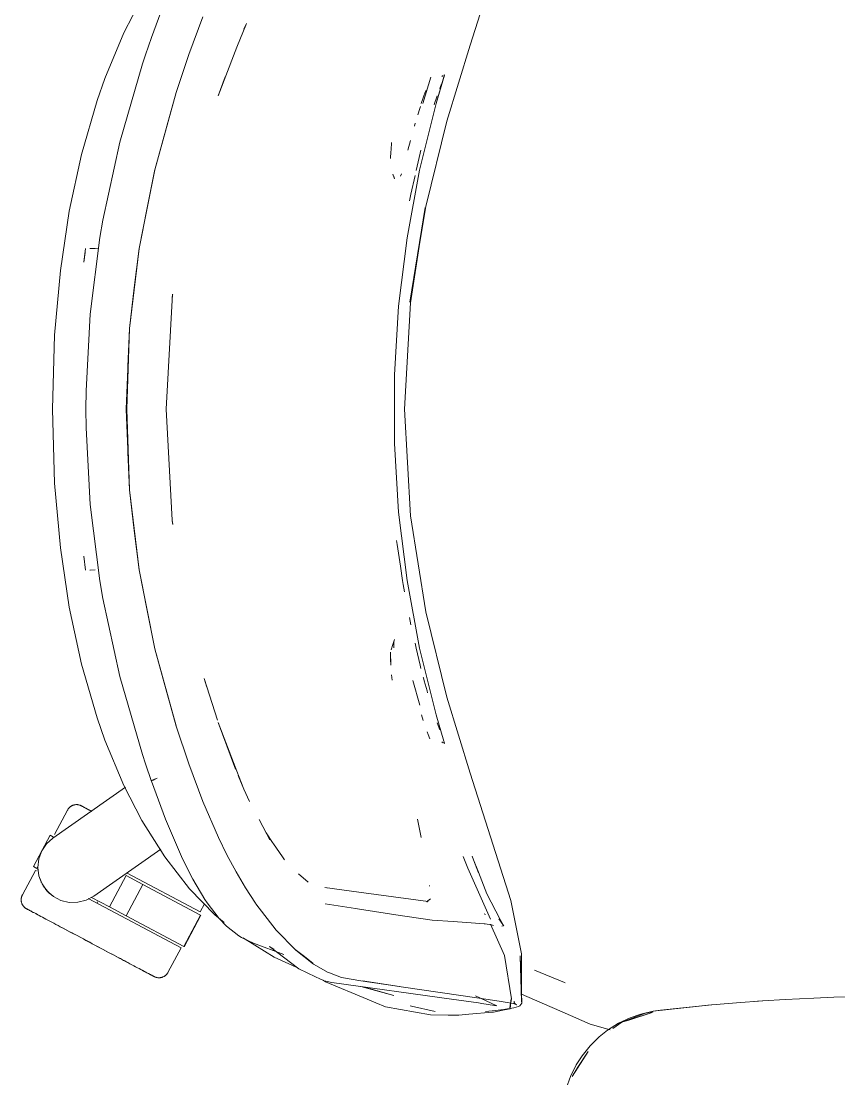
# Model space of a CAD drawing. Header units: millimetres. Extents: x 155927 to 326028, y -36033 to 97293.
# Drawn here: x 168106.6 to 168428.9, y 23894.3 to 24311.5 of the extents above; entities that cross this region are included whole.
import ezdxf

# ---------------------------------------------------------------- set-up
doc = ezdxf.new("R2010")
doc.units = ezdxf.units.MM
doc.header["$MEASUREMENT"] = 0
doc.layers.add('G-IMPT', color=8, linetype='CONTINUOUS', lineweight=9)
doc.layers.add('I-FURN', color=8, linetype='CONTINUOUS', lineweight=9)

msp = doc.modelspace()

# ---------------------------------------------------------------- linework, layer by layer
at = {"layer": 'G-IMPT'}
for p, q in [((168283.57, 24301.97), (168299.56, 24352.21)), ((168147.1, 24306.85), (168154.19, 24320.63)), ((168157.91, 24305.06), (168163.51, 24320.13)), ((168172.68, 24298.28), (168178.14, 24313.16)), ((168191.65, 24301.2), (168195.37, 24310.52)), ((168195.37, 24310.52), (168194.37, 24308.28)), ((168139.58, 24288.88), (168147.1, 24306.85)), ((168157.91, 24305.06), (168155.57, 24298.24)), ((168190.98, 24299.47), (168191.65, 24301.2)), ((168274.39, 24271.99), (168283.57, 24301.97)), ((168154.37, 24294.63), (168155.57, 24298.24)), ((168172.68, 24298.28), (168167.67, 24283.36)), ((168184.27, 24282.02), (168190.98, 24299.47)), ((168154.37, 24294.63), (168145.43, 24263.8)), ((168139.58, 24288.88), (168136.51, 24280.14)), ((168184.27, 24282.02), (168186.99, 24289.46)), ((168264.97, 24278.94), (168268, 24289.37)), ((168270.16, 24278.94), (168273.43, 24290.17)), ((168270.16, 24278.94), (168273.27, 24289.76)), ((168270.16, 24278.94), (168273.22, 24289.48)), ((168272.34, 24289.63), (168272.95, 24290.01)), ((168272.34, 24289.63), (168272.55, 24289.77)), ((168273.22, 24289.48), (168273.27, 24289.76)), ((168273.43, 24290.17), (168273.29, 24290.41)), ((168159.29, 24252.87), (168167.67, 24283.36)), ((168159.29, 24252.87), (168167.72, 24283.27)), ((168163.94, 24270.11), (168167.72, 24283.27)), ((168266.09, 24284.12), (168265.33, 24281.96)), ((168271.54, 24284.72), (168271.89, 24285.69)), ((168271.89, 24285.69), (168272.28, 24286.76)), ((168136.51, 24280.14), (168130.33, 24258.9)), ((168265.07, 24281.24), (168264.3, 24278.94)), ((168265.07, 24281.24), (168265.33, 24281.96)), ((168269.53, 24278.94), (168270.27, 24281.17)), ((168270.55, 24281.97), (168270.27, 24281.17)), ((168263.68, 24277.02), (168262.89, 24274.53)), ((168263.61, 24252.63), (168270.16, 24278.94)), ((168263.92, 24277.8), (168263.68, 24277.02)), ((168269.53, 24278.94), (168269.38, 24278.48)), ((168261.9, 24271.23), (168261.57, 24270.11)), ((168274.39, 24271.99), (168266.07, 24238.31)), ((168163.94, 24270.11), (168159.29, 24252.87)), ((168138.76, 24233.01), (168145.43, 24263.8)), ((168252.29, 24259.38), (168252.57, 24263.09)), ((168252.57, 24263.09), (168252.6, 24263.57)), ((168259.99, 24264.44), (168258.99, 24260.58)), ((168259.99, 24264.44), (168259.6, 24262.91)), ((168130.33, 24258.9), (168125.52, 24236.54)), ((168252.29, 24259.38), (168252.19, 24258.01)), ((168262.29, 24252.61), (168263.84, 24259.36)), ((168263.84, 24259.36), (168264.18, 24260.64)), ((168252.19, 24257.31), (168252.19, 24258.01)), ((168153.11, 24221.74), (168159.33, 24252.98)), ((168159.33, 24252.98), (168153.12, 24221.82)), ((168159.29, 24252.87), (168156.21, 24237.84)), ((168253.73, 24249.22), (168253.04, 24251.17)), ((168253.73, 24249.22), (168253.51, 24250.27)), ((168256.15, 24250.27), (168256.53, 24251.23)), ((168256.4, 24250.82), (168256.53, 24251.23)), ((168263.61, 24252.63), (168258.68, 24225.96)), ((168260.13, 24243.21), (168261.84, 24250.63)), ((168259.66, 24240.58), (168260.13, 24243.21)), ((168153.11, 24221.74), (168156.21, 24237.84)), ((168266.07, 24238.31), (168259.82, 24200.57)), ((168259.82, 24200.57), (168265.81, 24237.93)), ((168260.08, 24200.39), (168265.81, 24237.93)), ((168122.03, 24213.12), (168125.52, 24236.54)), ((168137.58, 24226.09), (168138.76, 24233.01)), ((168133.77, 24195.92), (168137.58, 24226.09)), ((168258.68, 24225.96), (168255.38, 24199.04)), ((168131.93, 24221.82), (168131.28, 24216.41)), ((168133.69, 24221.85), (168135.78, 24221.78)), ((168133.69, 24221.85), (168133.8, 24221.85)), ((168137.03, 24221.73), (168135.78, 24221.78)), ((168149.29, 24190.22), (168153.12, 24221.82)), ((168149.33, 24190.18), (168153.11, 24221.74)), ((168151.17, 24206.26), (168153.11, 24221.74)), ((168131.85, 24220.18), (168131.28, 24216.41)), ((168119.77, 24187.55), (168122.03, 24213.12)), ((168151.17, 24206.26), (168149.33, 24190.18)), ((168163.78, 24158.41), (168166.29, 24203.75)), ((168166.29, 24203.75), (168166.06, 24202.13)), ((168166.06, 24202.13), (168166.29, 24203.44)), ((168166.33, 24203.69), (168166.29, 24203.44)), ((168260.08, 24200.39), (168257.72, 24158.41)), ((168132.15, 24165.72), (168133.77, 24195.92)), ((168253.73, 24171.97), (168255.38, 24199.04)), ((168118.92, 24158.41), (168119.77, 24187.55)), ((168147.96, 24158.41), (168149.29, 24190.22)), ((168149.33, 24190.18), (168148.19, 24158.41)), ((168149.33, 24190.18), (168148.66, 24175.29)), ((168148.66, 24175.29), (168148.19, 24158.41)), ((168253.73, 24144.85), (168253.73, 24171.97)), ((168132.15, 24165.72), (168132.06, 24158.41)), ((168119.77, 24129.27), (168118.92, 24158.41)), ((168132.15, 24151.1), (168132.06, 24158.41)), ((168149.29, 24126.59), (168147.96, 24158.41)), ((168148.66, 24141.52), (168148.19, 24158.41)), ((168149.33, 24126.63), (168148.19, 24158.41)), ((168163.73, 24158.41), (168166.06, 24114.68)), ((168163.78, 24158.41), (168166.06, 24114.68)), ((168260.08, 24116.42), (168257.72, 24158.41)), ((168132.15, 24151.1), (168133.77, 24120.89)), ((168148.66, 24141.52), (168149.33, 24126.63)), ((168253.73, 24144.85), (168255.38, 24117.78)), ((168122.03, 24103.69), (168119.77, 24129.27)), ((168149.29, 24126.59), (168153.12, 24095)), ((168149.33, 24126.63), (168153.11, 24095.08)), ((168149.33, 24126.63), (168151.17, 24110.55)), ((168133.77, 24120.89), (168137.58, 24090.72)), ((168258.68, 24090.86), (168255.38, 24117.78)), ((168266.07, 24078.51), (168260.08, 24116.42)), ((168166.06, 24114.68), (168166.32, 24112.9)), ((168166.06, 24114.68), (168166.29, 24113.37)), ((168166.33, 24113.13), (168166.29, 24113.37)), ((168153.11, 24095.08), (168151.17, 24110.55)), ((168254.77, 24105.01), (168254.58, 24106.67)), ((168256.06, 24096.48), (168254.77, 24105.01)), ((168125.52, 24080.28), (168122.03, 24103.69)), ((168131.93, 24094.99), (168131.28, 24100.41)), ((168256.06, 24096.48), (168256.91, 24090.86)), ((168135.78, 24095.04), (168133.69, 24094.96)), ((168133.69, 24094.96), (168133.8, 24094.96)), ((168159.29, 24063.95), (168153.11, 24095.08)), ((168153.11, 24095.08), (168156.21, 24078.97)), ((168159.29, 24063.95), (168153.12, 24095)), ((168137.58, 24090.72), (168138.76, 24083.8)), ((168256.91, 24090.86), (168257.16, 24089.23)), ((168257.71, 24086.33), (168257.16, 24089.23)), ((168263.61, 24064.19), (168258.68, 24090.86)), ((168145.43, 24053.01), (168138.76, 24083.8)), ((168130.33, 24057.91), (168125.52, 24080.28)), ((168159.29, 24063.95), (168156.21, 24078.97)), ((168259.64, 24076.23), (168260.17, 24073.41)), ((168266.07, 24078.51), (168274.39, 24044.82)), ((168253.73, 24067.59), (168253.04, 24065.65)), ((168253.51, 24066.55), (168253.48, 24064.24)), ((168253.51, 24066.55), (168253.73, 24067.59)), ((168163.94, 24046.7), (168159.29, 24063.95)), ((168159.29, 24063.95), (168167.67, 24033.45)), ((168159.29, 24063.95), (168167.72, 24033.54)), ((168252.18, 24062.54), (168252.27, 24057.48)), ((168252.18, 24062.54), (168252.19, 24059.76)), ((168253.04, 24065.65), (168252.44, 24063.49)), ((168253.47, 24064.38), (168253.48, 24064.24)), ((168261.84, 24066.18), (168262.29, 24064.2)), ((168263.84, 24057.45), (168262.29, 24064.2)), ((168263.61, 24064.19), (168270.16, 24037.87)), ((168252.27, 24057.48), (168252.19, 24059.76)), ((168136.51, 24036.67), (168130.33, 24057.91)), ((168263.84, 24057.45), (168264.18, 24056.16)), ((168145.43, 24053.01), (168154.37, 24022.18)), ((168178.74, 24052.26), (168179.82, 24048.83)), ((168178.74, 24052.26), (168183.99, 24035.78)), ((168252.59, 24053.69), (168252.8, 24051.59)), ((168263.66, 24041.73), (168260.97, 24051.36)), ((168265.14, 24052.43), (168265.1, 24052.61)), ((168265.46, 24051.29), (168265.14, 24052.43)), ((168265.46, 24051.29), (168266.58, 24047.3)), ((168163.94, 24046.7), (168167.72, 24033.54)), ((168266.58, 24047.3), (168266.78, 24046.61)), ((168283.57, 24014.85), (168274.39, 24044.82)), ((168264.32, 24037.88), (168265.04, 24035.66)), ((168270.16, 24037.87), (168273.23, 24027.44)), ((168136.51, 24036.67), (168139.58, 24027.94)), ((168167.67, 24033.45), (168172.68, 24018.53)), ((168184.27, 24034.79), (168191.09, 24016.38)), ((168184.27, 24034.79), (168190.98, 24017.34)), ((168271.32, 24032.67), (168270.58, 24034.77)), ((168267.03, 24030.12), (168266.66, 24031.13)), ((168267.03, 24030.12), (168267.65, 24028.46)), ((168271.32, 24032.67), (168271.56, 24032.01)), ((168139.58, 24027.94), (168147.1, 24009.96)), ((168272.34, 24027.19), (168272.55, 24027.04)), ((168272.34, 24027.19), (168272.95, 24026.8)), ((168273.3, 24027.17), (168273.23, 24027.44)), ((168273.37, 24026.88), (168273.3, 24027.17)), ((168273.34, 24026.41), (168273.43, 24026.65)), ((168273.43, 24026.65), (168273.37, 24026.88)), ((168154.37, 24022.18), (168155.57, 24018.58)), ((168157.98, 24011.64), (168155.57, 24018.58)), ((168178.14, 24003.66), (168172.68, 24018.53)), ((168190.98, 24017.34), (168191.65, 24015.62)), ((168159.21, 24012.43), (168158.38, 24012.05)), ((168158.56, 24012.15), (168158.38, 24012.05)), ((168159.21, 24012.43), (168158.56, 24012.15)), ((168159.21, 24012.43), (168160.26, 24012.85)), ((168159.21, 24012.43), (168159.67, 24012.63)), ((168160.26, 24012.85), (168159.67, 24012.63)), ((168194.37, 24008.53), (168191.65, 24015.62)), ((168194.37, 24008.53), (168192.06, 24013.98)), ((168283.57, 24014.85), (168299.56, 23964.61)), ((168154.19, 23996.18), (168147.1, 24009.96)), ((168157.94, 24011.65), (168157.97, 24011.78)), ((168163.51, 23996.68), (168157.94, 24011.65)), ((168157.97, 24011.78), (168158.38, 24012.05)), ((168157.97, 24011.78), (168157.98, 24011.82)), ((168157.97, 24011.78), (168157.98, 24011.64)), ((168158.38, 24012.05), (168157.98, 24011.82)), ((168196.56, 24003.69), (168194.37, 24008.53)), ((168178.14, 24003.66), (168184.32, 23989.43)), ((168163.17, 23981.89), (168154.19, 23996.18)), ((168164.99, 23993), (168163.51, 23996.68)), ((168200.44, 23996.64), (168204.62, 23988.54)), ((168262.85, 23996.74), (168264.26, 23989.48)), ((168169.76, 23982.05), (168164.99, 23993)), ((168203.12, 23991.31), (168205.68, 23987.56)), ((168203.12, 23991.31), (168204.62, 23988.54)), ((168187.7, 23982.7), (168184.32, 23989.43)), ((168205.68, 23987.56), (168206.07, 23986.98)), ((168206.07, 23986.98), (168209.57, 23981.85)), ((168163.17, 23981.89), (168172.97, 23969.29)), ((168169.98, 23981.6), (168169.76, 23982.05)), ((168169.76, 23982.05), (168174.29, 23972.99)), ((168169.76, 23982.05), (168173.98, 23973.59)), ((168169.98, 23981.6), (168174.29, 23972.99)), ((168187.7, 23982.7), (168191.27, 23975.91)), ((168209.57, 23981.85), (168210.32, 23980.74)), ((168280.84, 23982.01), (168282.58, 23977.43)), ((168284.86, 23980.69), (168284.31, 23982.1)), ((168286.88, 23975.79), (168284.86, 23980.69)), ((168284.86, 23980.69), (168286.89, 23975.59)), ((168286.89, 23975.59), (168285.55, 23978.97)), ((168195.04, 23969.68), (168191.27, 23975.91)), ((168215.84, 23975.21), (168219.75, 23971.88)), ((168282.58, 23977.43), (168291.51, 23957.27)), ((168290.14, 23967.32), (168286.88, 23975.79)), ((168174.29, 23972.99), (168173.98, 23973.59)), ((168174.29, 23972.99), (168179.02, 23964.99)), ((168267.53, 23970.26), (168267.48, 23970.61)), ((168182.93, 23958.99), (168172.97, 23969.29)), ((168195.04, 23969.68), (168198.92, 23963.59)), ((168239.7, 23967.93), (168226.34, 23969.71)), ((168226.34, 23969.71), (168226.81, 23969.57)), ((168239.7, 23967.93), (168267.03, 23964.2)), ((168290.14, 23967.32), (168295.41, 23957.21)), ((168179.89, 23963.71), (168179.02, 23964.99)), ((168184.6, 23957.57), (168179.89, 23963.71)), ((168199.09, 23963.33), (168198.92, 23963.59)), ((168207.11, 23952.89), (168199.09, 23963.33)), ((168231.51, 23962.58), (168226.43, 23963.33)), ((168231.51, 23962.58), (168238.34, 23961.52)), ((168267.88, 23965.31), (168266.32, 23964.07)), ((168266.53, 23964.11), (168266.76, 23964.15)), ((168267.03, 23964.2), (168266.76, 23964.15)), ((168299.56, 23964.61), (168303.76, 23943.65)), ((168186.6, 23955.99), (168182.93, 23958.99)), ((168238.34, 23961.52), (168240, 23961.25)), ((168251.77, 23959.39), (168240, 23961.25)), ((168253.33, 23959.14), (168251.77, 23959.39)), ((168268.54, 23956.93), (168253.33, 23959.14)), ((168289.13, 23959.44), (168289.57, 23959.17)), ((168184.6, 23957.57), (168187.49, 23954.55)), ((168192.36, 23950.69), (168187.49, 23954.55)), ((168268.54, 23956.93), (168268.62, 23956.92)), ((168268.62, 23956.92), (168276.86, 23956.3)), ((168285.71, 23955.67), (168276.86, 23956.3)), ((168285.71, 23955.67), (168289.12, 23955.42)), ((168289.49, 23955.38), (168289.12, 23955.42)), ((168289.49, 23955.38), (168291.95, 23955.09)), ((168297.13, 23942.95), (168291.54, 23955.24)), ((168291.95, 23955.09), (168292.01, 23955.07)), ((168292.78, 23954.79), (168292.01, 23955.07)), ((168296.76, 23954.76), (168294.92, 23957.46)), ((168296.76, 23954.76), (168295.41, 23957.21)), ((168296.05, 23954.48), (168296.74, 23954.63)), ((168296.74, 23954.63), (168296.76, 23954.76)), ((168296.76, 23954.76), (168296.8, 23954.93)), ((168193.49, 23950.07), (168192.36, 23950.69)), ((168193.49, 23950.07), (168195.93, 23948.9)), ((168194.85, 23949.38), (168194.09, 23949.88)), ((168214.85, 23944.99), (168207.11, 23952.89)), ((168194.85, 23949.38), (168206.3, 23942.26)), ((168195.93, 23948.9), (168198.16, 23947.83)), ((168210.07, 23943.32), (168198.16, 23947.83)), ((168204.41, 23946.55), (168216.06, 23937.63)), ((168204.41, 23946.55), (168206.36, 23945.43)), ((168206.3, 23942.26), (168214.93, 23938.28)), ((168221.59, 23939.9), (168214.64, 23945.3)), ((168214.64, 23945.3), (168218.21, 23942.49)), ((168214.85, 23944.99), (168221.81, 23939.57)), ((168221.59, 23939.9), (168218.21, 23942.49)), ((168297.13, 23942.95), (168299.84, 23925.9)), ((168303.32, 23942.76), (168303.9, 23924.32)), ((168303.32, 23942.76), (168303.8, 23924.78)), ((168303.76, 23943.65), (168303.8, 23924.78)), ((168216.06, 23937.63), (168222.64, 23934.57)), ((168221.81, 23939.57), (168227.65, 23936.29)), ((168308.9, 23937.22), (168320.76, 23932.29)), ((168222.64, 23934.57), (168226, 23933)), ((168225.39, 23933.29), (168226.56, 23932.52)), ((168228.99, 23932.36), (168226, 23933)), ((168228.07, 23936.07), (168227.65, 23936.29)), ((168228.07, 23936.07), (168232.86, 23934.32)), ((168232.86, 23934.32), (168240.53, 23933.02)), ((168255.7, 23930.72), (168240.53, 23933.02)), ((168255.7, 23930.72), (168241.11, 23932.95)), ((168256.3, 23930.62), (168241.11, 23932.95)), ((168226.56, 23932.52), (168243.01, 23925.72)), ((168276.21, 23925.68), (168228.99, 23932.36)), ((168253.42, 23927.23), (168240.47, 23930.73)), ((168253.42, 23927.23), (168241.52, 23930.58)), ((168256.3, 23930.62), (168287.17, 23926.07)), ((168321.02, 23932.19), (168320.76, 23932.29)), ((168243.01, 23925.72), (168246.38, 23924.33)), ((168276.21, 23925.68), (168286.87, 23924.24)), ((168285.62, 23927.05), (168294.06, 23923.05)), ((168287.17, 23926.07), (168295.03, 23924.96)), ((168301.29, 23923.85), (168295.03, 23924.96)), ((168299.16, 23922.32), (168299.84, 23925.9)), ((168299.16, 23922.32), (168299.78, 23925.87)), ((168299.78, 23925.87), (168299.39, 23921.91)), ((168300.95, 23924.4), (168300.87, 23924.89)), ((168303.93, 23924.2), (168303.74, 23925.07)), ((168303.74, 23925.07), (168303.76, 23924.95)), ((168303.8, 23924.78), (168303.76, 23924.95)), ((168311.96, 23924.19), (168303.79, 23927.75)), ((168303.9, 23924.32), (168303.8, 23924.78)), ((168398.88, 23925.06), (168388.59, 23924.33)), ((168396.83, 23924.92), (168395.42, 23924.79)), ((168396.83, 23924.92), (168398.74, 23925.01)), ((168398.88, 23925.06), (168407.75, 23925.62)), ((168419.05, 23926.16), (168407.75, 23925.62)), ((168419.05, 23926.16), (168426.93, 23926.45)), ((168439.24, 23926.74), (168426.93, 23926.45)), ((168250.23, 23922.74), (168246.38, 23924.33)), ((168267.93, 23919.5), (168250.23, 23922.74)), ((168260.49, 23922.95), (168259.91, 23923.1)), ((168269.79, 23920.91), (168260.49, 23922.95)), ((168283.02, 23919.81), (168292.35, 23920.62)), ((168288.17, 23924.03), (168286.87, 23924.24)), ((168293.19, 23923.19), (168288.17, 23924.03)), ((168292.18, 23921.13), (168289.59, 23920.92)), ((168292.18, 23921.13), (168296.87, 23921.65)), ((168292.35, 23920.62), (168292.82, 23920.66)), ((168297.07, 23921.47), (168292.82, 23920.66)), ((168294.06, 23923.05), (168293.19, 23923.19)), ((168297.48, 23921.73), (168296.87, 23921.65)), ((168297.07, 23921.47), (168299.39, 23921.91)), ((168297.48, 23921.73), (168300.76, 23922.26)), ((168300.67, 23924.02), (168301.77, 23923.46)), ((168300.67, 23924.02), (168301.29, 23923.85)), ((168300.76, 23922.26), (168302.62, 23922.81)), ((168300.95, 23924.4), (168301.27, 23923.85)), ((168301.27, 23923.85), (168301.77, 23923.46)), ((168303.16, 23923.13), (168302.62, 23922.81)), ((168303.16, 23923.13), (168303.53, 23923.63)), ((168303.93, 23924.2), (168303.53, 23923.63)), ((168319.79, 23920.77), (168311.96, 23924.19)), ((168330.92, 23915.91), (168319.79, 23920.77)), ((168343.4, 23916.59), (168355.26, 23920.4)), ((168346.11, 23917.49), (168355.26, 23920.4)), ((168355.75, 23920.99), (168350.79, 23919.83)), ((168355.68, 23920.77), (168352.62, 23920.2)), ((168355.75, 23920.99), (168378.71, 23923.44)), ((168355.75, 23920.99), (168377.19, 23923.34)), ((168355.75, 23920.99), (168358.57, 23921.32)), ((168378.71, 23923.44), (168358.57, 23921.32)), ((168377.19, 23923.34), (168388.59, 23924.33)), ((168267.93, 23919.5), (168274.9, 23919.47)), ((168279.07, 23919.47), (168274.9, 23919.47)), ((168283.02, 23919.81), (168279.07, 23919.47)), ((168342.08, 23916.2), (168337.75, 23913.47)), ((168343.4, 23916.59), (168339.82, 23914.17)), ((168342.08, 23916.2), (168346.66, 23918.39)), ((168352.62, 23920.2), (168343.4, 23916.59)), ((168343.4, 23916.59), (168346.11, 23917.49)), ((168346.66, 23918.39), (168350.79, 23919.83)), ((168330.92, 23915.91), (168338.74, 23913.65)), ((168334.45, 23910.84), (168337.75, 23913.47)), ((168330.84, 23907.29), (168334.45, 23910.84)), ((168323.79, 23895.16), (168330.11, 23905.11)), ((168325.95, 23898.84), (168330.11, 23905.11)), ((168330.84, 23907.29), (168327.65, 23903.32)), ((168323.14, 23895.26), (168325.39, 23899.77)), ((168325.39, 23899.77), (168327.65, 23903.32)), ((168323.79, 23895.16), (168325.95, 23898.84)), ((168323.14, 23895.26), (168321.43, 23890.49))]:
    msp.add_line(p, q, dxfattribs=at)
at = {"layer": 'I-FURN'}
for p, q in [((168119.13, 23989.27), (168147.72, 24009.29)), ((168124.88, 24000.31), (168119.73, 23990.63)), ((168124.88, 24000.31), (168124.95, 24000.45)), ((168124.95, 24000.45), (168125.04, 24000.59)), ((168125.04, 24000.59), (168125.13, 24000.73)), ((168125.13, 24000.73), (168125.22, 24000.86)), ((168125.22, 24000.86), (168125.32, 24000.98)), ((168125.32, 24000.98), (168125.43, 24001.11)), ((168125.43, 24001.11), (168125.54, 24001.22)), ((168125.54, 24001.22), (168125.65, 24001.34)), ((168125.65, 24001.34), (168125.77, 24001.45)), ((168125.77, 24001.45), (168125.89, 24001.55)), ((168125.89, 24001.55), (168126.02, 24001.65)), ((168126.02, 24001.65), (168126.15, 24001.74)), ((168126.15, 24001.74), (168126.29, 24001.83)), ((168126.29, 24001.83), (168126.42, 24001.92)), ((168126.42, 24001.92), (168126.56, 24001.99)), ((168126.56, 24001.99), (168126.71, 24002.06)), ((168126.71, 24002.06), (168126.86, 24002.13)), ((168126.86, 24002.13), (168127.01, 24002.19)), ((168127.01, 24002.19), (168127.16, 24002.25)), ((168127.16, 24002.25), (168127.31, 24002.29)), ((168127.31, 24002.29), (168127.47, 24002.33)), ((168127.47, 24002.33), (168127.62, 24002.37)), ((168127.62, 24002.37), (168127.78, 24002.4)), ((168127.78, 24002.4), (168127.94, 24002.42)), ((168127.94, 24002.42), (168128.1, 24002.44)), ((168128.1, 24002.44), (168128.26, 24002.45)), ((168128.26, 24002.45), (168128.43, 24002.45)), ((168128.43, 24002.45), (168128.59, 24002.45)), ((168128.59, 24002.45), (168128.75, 24002.44)), ((168128.75, 24002.44), (168128.91, 24002.42)), ((168128.91, 24002.42), (168129.07, 24002.4)), ((168129.07, 24002.4), (168129.23, 24002.37)), ((168129.23, 24002.37), (168129.38, 24002.34)), ((168129.38, 24002.34), (168129.54, 24002.3)), ((168129.54, 24002.3), (168129.69, 24002.25)), ((168129.69, 24002.25), (168129.85, 24002.2)), ((168129.85, 24002.2), (168130, 24002.14)), ((168130, 24002.14), (168130.14, 24002.07)), ((168130.14, 24002.07), (168130.29, 24002)), ((168130.29, 24002), (168130.33, 24001.98)), ((168130.33, 24001.98), (168130.35, 24001.97)), ((168130.37, 24001.96), (168130.33, 24001.98)), ((168130.33, 24001.98), (168130.33, 24001.98)), ((168130.35, 24001.97), (168130.41, 24001.94)), ((168130.46, 24001.91), (168130.37, 24001.96)), ((168130.41, 24001.94), (168130.51, 24001.88)), ((168130.58, 24001.85), (168130.46, 24001.91)), ((168130.51, 24001.88), (168130.65, 24001.81)), ((168130.74, 24001.76), (168130.58, 24001.85)), ((168130.65, 24001.81), (168130.83, 24001.71)), ((168130.94, 24001.65), (168130.74, 24001.76)), ((168130.83, 24001.71), (168131.05, 24001.6)), ((168131.18, 24001.53), (168130.94, 24001.65)), ((168131.05, 24001.6), (168131.3, 24001.46)), ((168131.46, 24001.38), (168131.18, 24001.53)), ((168131.3, 24001.46), (168131.6, 24001.3)), ((168131.78, 24001.21), (168131.46, 24001.38)), ((168131.6, 24001.3), (168131.94, 24001.12)), ((168132.13, 24001.02), (168131.78, 24001.21)), ((168131.94, 24001.12), (168132.31, 24000.93)), ((168132.53, 24000.81), (168132.13, 24001.02)), ((168132.31, 24000.93), (168132.72, 24000.71)), ((168132.96, 24000.58), (168132.53, 24000.81)), ((168132.72, 24000.71), (168133.17, 24000.47)), ((168133.42, 24000.33), (168132.96, 24000.58)), ((168133.17, 24000.47), (168133.65, 24000.21)), ((168133.92, 24000.07), (168133.42, 24000.33)), ((168133.65, 24000.21), (168134.17, 23999.94)), ((168134.46, 23999.78), (168133.92, 24000.07)), ((168117.98, 23990.43), (168111.4, 23978.06)), ((168116.62, 23987.01), (168119.13, 23989.27)), ((168117.98, 23990.43), (168119.37, 23989.68)), ((168119.37, 23989.68), (168119.28, 23989.73)), ((168113.55, 23981.06), (168114.73, 23984.22)), ((168114.73, 23984.22), (168116.62, 23987.01)), ((168161.62, 23984.85), (168135.19, 23966.34)), ((168113.17, 23977.71), (168113.55, 23981.06)), ((168112.21, 23976.5), (168107.06, 23966.82)), ((168112.8, 23977.32), (168111.4, 23978.06)), ((168112.21, 23976.5), (168112.59, 23976.3)), ((168112.71, 23977.37), (168112.8, 23977.32)), ((168112.8, 23977.32), (168113.2, 23978.08)), ((168113.6, 23974.36), (168113.17, 23977.71)), ((168148.42, 23975.37), (168177.12, 23960.11)), ((168114.81, 23971.22), (168113.6, 23974.36)), ((168116.75, 23968.45), (168114.81, 23971.22)), ((168147.95, 23974.49), (168141.38, 23962.13)), ((168147.95, 23974.49), (168154.59, 23970.96)), ((168154.59, 23970.96), (168148.02, 23958.6)), ((168154.59, 23970.96), (168177.3, 23958.88)), ((168106.79, 23966.18), (168106.85, 23966.34)), ((168106.85, 23966.34), (168106.91, 23966.49)), ((168106.91, 23966.49), (168106.97, 23966.63)), ((168106.97, 23966.63), (168107.04, 23966.78)), ((168107.04, 23966.78), (168107.06, 23966.82)), ((168115.29, 23970.38), (168117.59, 23967.59)), ((168119.29, 23966.23), (168116.75, 23968.45)), ((168117.59, 23967.59), (168119.01, 23966.44)), ((168122.29, 23964.69), (168119.29, 23966.23)), ((168135.19, 23966.34), (168132.21, 23964.75)), ((168106.59, 23965.08), (168106.6, 23965.24)), ((168106.59, 23964.92), (168106.59, 23965.08)), ((168106.6, 23964.75), (168106.59, 23964.92)), ((168106.6, 23965.24), (168106.62, 23965.4)), ((168106.61, 23964.59), (168106.6, 23964.75)), ((168106.62, 23964.43), (168106.61, 23964.59)), ((168106.62, 23965.4), (168106.64, 23965.56)), ((168106.64, 23964.27), (168106.62, 23964.43)), ((168106.64, 23965.56), (168106.67, 23965.72)), ((168106.67, 23964.11), (168106.64, 23964.27)), ((168106.67, 23965.72), (168106.71, 23965.87)), ((168106.71, 23963.96), (168106.67, 23964.11)), ((168106.71, 23965.87), (168106.75, 23966.03)), ((168106.75, 23963.8), (168106.71, 23963.96)), ((168106.75, 23966.03), (168106.79, 23966.18)), ((168106.8, 23963.65), (168106.75, 23963.8)), ((168106.85, 23963.5), (168106.8, 23963.65)), ((168106.91, 23963.35), (168106.85, 23963.5)), ((168106.98, 23963.2), (168106.91, 23963.35)), ((168107.05, 23963.05), (168106.98, 23963.2)), ((168107.13, 23962.91), (168107.05, 23963.05)), ((168107.21, 23962.78), (168107.13, 23962.91)), ((168107.3, 23962.64), (168107.21, 23962.78)), ((168107.39, 23962.51), (168107.3, 23962.64)), ((168107.49, 23962.38), (168107.39, 23962.51)), ((168107.6, 23962.26), (168107.49, 23962.38)), ((168107.71, 23962.14), (168107.6, 23962.26)), ((168107.82, 23962.03), (168107.71, 23962.14)), ((168125.57, 23963.9), (168122.29, 23964.69)), ((168128.94, 23963.92), (168125.57, 23963.9)), ((168132.21, 23964.75), (168128.94, 23963.92)), ((168133, 23965.45), (168169.61, 23945.99)), ((168141.38, 23962.13), (168134.32, 23965.88)), ((168136.74, 23964.06), (168136.49, 23963.59)), ((168148.02, 23958.6), (168141.38, 23962.13)), ((168177.12, 23960.11), (168178.79, 23963.27)), ((168107.94, 23961.92), (168107.82, 23962.03)), ((168108.06, 23961.81), (168107.94, 23961.92)), ((168108.19, 23961.71), (168108.06, 23961.81)), ((168108.32, 23961.62), (168108.19, 23961.71)), ((168108.45, 23961.53), (168108.32, 23961.62)), ((168108.59, 23961.44), (168108.45, 23961.53)), ((168108.73, 23961.37), (168108.59, 23961.44)), ((168108.74, 23961.36), (168108.73, 23961.37)), ((168108.73, 23961.37), (168108.75, 23961.35)), ((168108.78, 23961.34), (168108.74, 23961.36)), ((168108.75, 23961.35), (168108.81, 23961.32)), ((168108.86, 23961.3), (168108.78, 23961.34)), ((168108.81, 23961.32), (168108.91, 23961.27)), ((168108.98, 23961.23), (168108.86, 23961.3)), ((168108.91, 23961.27), (168109.05, 23961.19)), ((168109.14, 23961.15), (168108.98, 23961.23)), ((168109.05, 23961.19), (168109.23, 23961.1)), ((168109.34, 23961.04), (168109.14, 23961.15)), ((168109.23, 23961.1), (168109.45, 23960.98)), ((168109.59, 23960.91), (168109.34, 23961.04)), ((168109.45, 23960.98), (168109.71, 23960.84)), ((168109.86, 23960.76), (168109.59, 23960.91)), ((168109.71, 23960.84), (168110.01, 23960.69)), ((168110.18, 23960.59), (168109.86, 23960.76)), ((168110.01, 23960.69), (168110.34, 23960.51)), ((168110.54, 23960.4), (168110.18, 23960.59)), ((168110.34, 23960.51), (168110.71, 23960.31)), ((168110.93, 23960.19), (168110.54, 23960.4)), ((168110.71, 23960.31), (168111.12, 23960.09)), ((168111.36, 23959.97), (168110.93, 23960.19)), ((168111.12, 23960.09), (168111.57, 23959.85)), ((168111.83, 23959.72), (168111.36, 23959.97)), ((168111.57, 23959.85), (168112.05, 23959.6)), ((168112.33, 23959.45), (168111.83, 23959.72)), ((168112.05, 23959.6), (168112.57, 23959.32)), ((168112.86, 23959.17), (168112.33, 23959.45)), ((168112.57, 23959.32), (168113.12, 23959.03)), ((168113.43, 23958.86), (168112.86, 23959.17)), ((168113.12, 23959.03), (168113.7, 23958.72)), ((168113.7, 23958.72), (168114.32, 23958.39)), ((168114.32, 23958.39), (168114.97, 23958.05)), ((168114.97, 23958.05), (168115.65, 23957.69)), ((168170.73, 23946.52), (168148.02, 23958.6)), ((168177.3, 23958.88), (168170.73, 23946.52)), ((168170.9, 23946.43), (168177.47, 23958.79)), ((168115.65, 23957.69), (168116.35, 23957.31)), ((168116.35, 23957.31), (168117.09, 23956.92)), ((168117.09, 23956.92), (168117.85, 23956.52)), ((168117.85, 23956.52), (168118.64, 23956.1)), ((168118.64, 23956.1), (168119.45, 23955.66)), ((168119.45, 23955.66), (168120.29, 23955.22)), ((168120.29, 23955.22), (168121.14, 23954.77)), ((168121.14, 23954.77), (168122.02, 23954.3)), ((168122.02, 23954.3), (168122.92, 23953.82)), ((168123.41, 23953.56), (168122.5, 23954.04)), ((168122.92, 23953.82), (168123.83, 23953.34)), ((168124.33, 23953.07), (168123.41, 23953.56)), ((168123.83, 23953.34), (168124.76, 23952.84)), ((168125.27, 23952.57), (168124.33, 23953.07)), ((168124.76, 23952.84), (168125.7, 23952.34)), ((168126.22, 23952.07), (168125.27, 23952.57)), ((168125.7, 23952.34), (168126.66, 23951.83)), ((168127.18, 23951.55), (168126.22, 23952.07)), ((168126.66, 23951.83), (168127.63, 23951.32)), ((168128.16, 23951.04), (168127.18, 23951.55)), ((168127.63, 23951.32), (168128.61, 23950.8)), ((168129.14, 23950.51), (168128.16, 23951.04)), ((168128.61, 23950.8), (168129.59, 23950.27)), ((168130.13, 23949.99), (168129.14, 23950.51)), ((168129.59, 23950.27), (168130.59, 23949.74)), ((168131.13, 23949.46), (168130.13, 23949.99)), ((168130.59, 23949.74), (168131.59, 23949.21)), ((168132.13, 23948.92), (168131.13, 23949.46)), ((168131.59, 23949.21), (168132.59, 23948.68)), ((168133.13, 23948.39), (168132.13, 23948.92)), ((168132.59, 23948.68), (168133.6, 23948.14)), ((168134.14, 23947.85), (168133.13, 23948.39)), ((168133.6, 23948.14), (168134.6, 23947.61)), ((168135.14, 23947.32), (168134.14, 23947.85)), ((168134.6, 23947.61), (168135.61, 23947.08)), ((168136.15, 23946.79), (168135.14, 23947.32)), ((168135.61, 23947.08), (168136.61, 23946.54)), ((168137.15, 23946.26), (168136.15, 23946.79)), ((168136.61, 23946.54), (168137.6, 23946.01)), ((168138.14, 23945.73), (168137.15, 23946.26)), ((168137.6, 23946.01), (168138.59, 23945.49)), ((168139.13, 23945.2), (168138.14, 23945.73)), ((168138.59, 23945.49), (168139.58, 23944.96)), ((168164.46, 23936.3), (168169.61, 23945.99)), ((168140.11, 23944.68), (168139.13, 23945.2)), ((168139.58, 23944.96), (168140.55, 23944.44)), ((168141.07, 23944.17), (168140.11, 23944.68)), ((168140.55, 23944.44), (168141.52, 23943.93)), ((168142.03, 23943.66), (168141.07, 23944.17)), ((168141.52, 23943.93), (168142.47, 23943.43)), ((168142.98, 23943.16), (168142.03, 23943.66)), ((168142.47, 23943.43), (168143.41, 23942.93)), ((168143.91, 23942.66), (168142.98, 23943.16)), ((168143.41, 23942.93), (168144.33, 23942.44)), ((168144.82, 23942.18), (168143.91, 23942.66)), ((168144.33, 23942.44), (168145.23, 23941.96)), ((168145.72, 23941.7), (168144.82, 23942.18)), ((168145.23, 23941.96), (168146.12, 23941.48)), ((168146.59, 23941.23), (168145.72, 23941.7)), ((168146.12, 23941.48), (168146.99, 23941.02)), ((168147.45, 23940.78), (168146.59, 23941.23)), ((168146.99, 23941.02), (168147.84, 23940.57)), ((168148.28, 23940.33), (168147.45, 23940.78)), ((168147.84, 23940.57), (168148.66, 23940.13)), ((168148.66, 23940.13), (168149.46, 23939.71)), ((168149.46, 23939.71), (168150.24, 23939.3)), ((168150.24, 23939.3), (168150.99, 23938.9)), ((168150.99, 23938.9), (168151.71, 23938.51)), ((168151.71, 23938.51), (168152.4, 23938.14)), ((168152.4, 23938.14), (168153.07, 23937.79)), ((168153.07, 23937.79), (168153.7, 23937.45)), ((168153.7, 23937.45), (168154.3, 23937.13)), ((168154.61, 23936.97), (168154.03, 23937.28)), ((168154.3, 23937.13), (168154.87, 23936.83)), ((168155.16, 23936.68), (168154.61, 23936.97)), ((168154.87, 23936.83), (168155.41, 23936.55)), ((168155.68, 23936.4), (168155.16, 23936.68)), ((168155.41, 23936.55), (168155.91, 23936.28)), ((168156.16, 23936.14), (168155.68, 23936.4)), ((168155.91, 23936.28), (168156.37, 23936.03)), ((168156.61, 23935.91), (168156.16, 23936.14)), ((168156.37, 23936.03), (168156.8, 23935.8)), ((168157.02, 23935.69), (168156.61, 23935.91)), ((168156.8, 23935.8), (168157.2, 23935.59)), ((168157.39, 23935.49), (168157.02, 23935.69)), ((168157.2, 23935.59), (168157.55, 23935.41)), ((168157.73, 23935.31), (168157.39, 23935.49)), ((168157.55, 23935.41), (168157.87, 23935.24)), ((168158.03, 23935.15), (168157.73, 23935.31)), ((168157.87, 23935.24), (168158.15, 23935.09)), ((168158.28, 23935.02), (168158.03, 23935.15)), ((168158.15, 23935.09), (168158.39, 23934.96)), ((168158.5, 23934.9), (168158.28, 23935.02)), ((168158.39, 23934.96), (168158.59, 23934.85)), ((168158.68, 23934.8), (168158.5, 23934.9)), ((168158.59, 23934.85), (168158.75, 23934.77)), ((168158.82, 23934.73), (168158.68, 23934.8)), ((168158.75, 23934.77), (168158.87, 23934.7)), ((168158.92, 23934.68), (168158.82, 23934.73)), ((168158.87, 23934.7), (168158.96, 23934.66)), ((168158.98, 23934.64), (168158.92, 23934.68)), ((168158.96, 23934.66), (168159, 23934.64)), ((168159, 23934.63), (168158.98, 23934.64)), ((168159, 23934.64), (168159, 23934.63)), ((168159.04, 23934.61), (168159, 23934.63)), ((168159.19, 23934.54), (168159.04, 23934.61)), ((168159.33, 23934.48), (168159.19, 23934.54)), ((168159.48, 23934.42), (168159.33, 23934.48)), ((168159.64, 23934.36), (168159.48, 23934.42)), ((168159.79, 23934.32), (168159.64, 23934.36)), ((168159.95, 23934.28), (168159.79, 23934.32)), ((168160.1, 23934.24), (168159.95, 23934.28)), ((168160.26, 23934.21), (168160.1, 23934.24)), ((168160.42, 23934.19), (168160.26, 23934.21)), ((168160.58, 23934.17), (168160.42, 23934.19)), ((168160.74, 23934.16), (168160.58, 23934.17)), ((168160.91, 23934.16), (168160.74, 23934.16)), ((168161.07, 23934.17), (168160.91, 23934.16)), ((168161.23, 23934.18), (168161.07, 23934.17)), ((168161.39, 23934.19), (168161.23, 23934.18)), ((168161.55, 23934.21), (168161.39, 23934.19)), ((168161.71, 23934.24), (168161.55, 23934.21)), ((168161.86, 23934.28), (168161.71, 23934.24)), ((168162.02, 23934.32), (168161.86, 23934.28)), ((168162.17, 23934.37), (168162.02, 23934.32)), ((168162.32, 23934.42), (168162.17, 23934.37)), ((168162.47, 23934.48), (168162.32, 23934.42)), ((168162.62, 23934.55), (168162.47, 23934.48)), ((168162.77, 23934.62), (168162.62, 23934.55)), ((168162.91, 23934.7), (168162.77, 23934.62)), ((168163.04, 23934.78), (168162.91, 23934.7)), ((168163.18, 23934.87), (168163.04, 23934.78)), ((168163.31, 23934.96), (168163.18, 23934.87)), ((168163.44, 23935.06), (168163.31, 23934.96)), ((168163.56, 23935.17), (168163.44, 23935.06)), ((168163.68, 23935.28), (168163.56, 23935.17)), ((168163.79, 23935.39), (168163.68, 23935.28)), ((168163.9, 23935.51), (168163.79, 23935.39)), ((168164.01, 23935.63), (168163.9, 23935.51)), ((168164.11, 23935.76), (168164.01, 23935.63)), ((168164.2, 23935.89), (168164.11, 23935.76)), ((168164.29, 23936.02), (168164.2, 23935.89)), ((168164.38, 23936.16), (168164.29, 23936.02)), ((168164.46, 23936.3), (168164.38, 23936.16))]:
    msp.add_line(p, q, dxfattribs=at)
for points in [[(168113.27, 23976.27), (168113.23, 23976.64), (168113.19, 23977.31), (168113.19, 23977.85), (168113.2, 23978.08)], [(168117.23, 23967.93), (168116.83, 23968.34), (168116.47, 23968.75), (168116.14, 23969.17)]]:
    msp.add_open_spline(points, degree=3, dxfattribs=at)
msp.add_open_spline([(168114.53, 23971.77), (168114.45, 23971.93), (168114.16, 23972.57), (168113.94, 23973.19), (168113.8, 23973.66)], degree=3, knots=[-0.5319761, -0.5319761, -0.5319761, -0.5319761, -0.5, -0.4, -0.4, -0.4, -0.4], dxfattribs=at)

doc.saveas('drawing.dxf')
